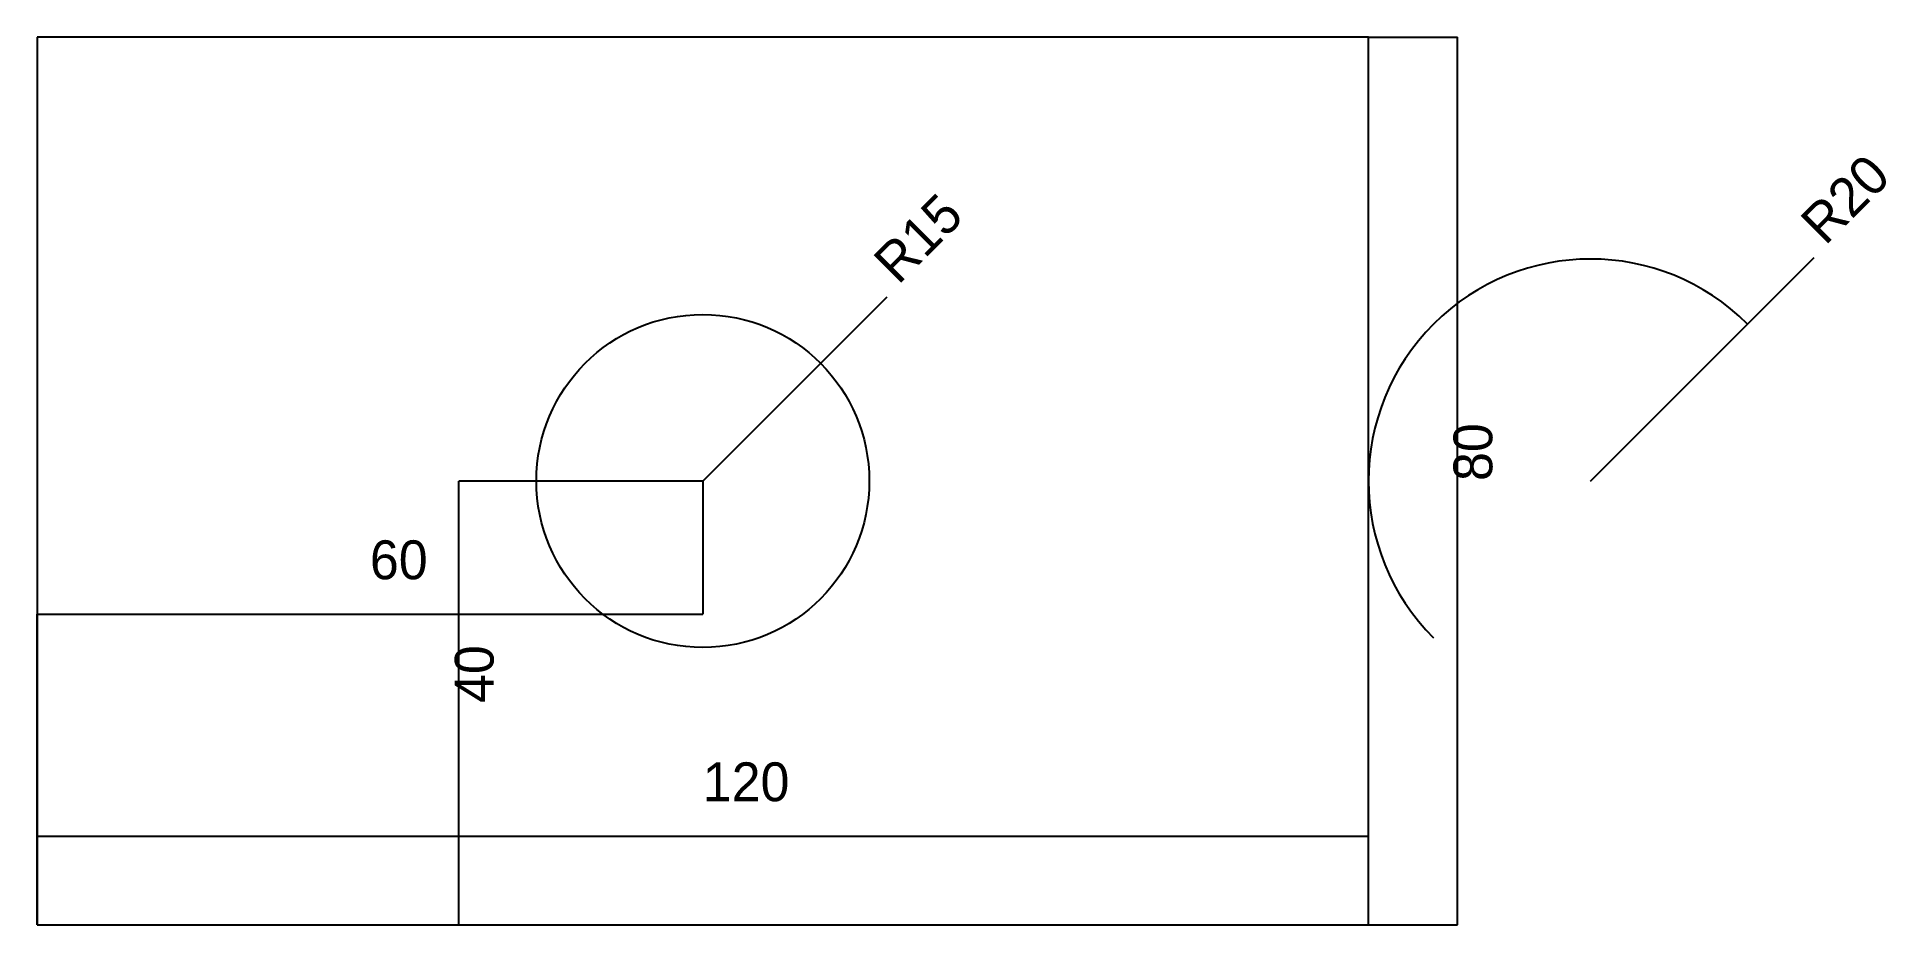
# Model space of a CAD drawing. Extents: x 0 to 167, y 0 to 80.
import ezdxf

# ---------------------------------------------------------------- set-up
doc = ezdxf.new("R2010")
doc.units = 0
doc.layers.get('0').update_dxf_attribs({"linetype": 'CONTINUOUS'})
doc.layers.add('DIM', color=1, linetype='CONTINUOUS')

msp = doc.modelspace()

# ---------------------------------------------------------------- linework, layer by layer
for p, q in [((120, 80), (0, 80)), ((0, 80), (0, 0)), ((120, 0), (120, 80)), ((0, 0), (120, 0))]:
    msp.add_line(p, q)
msp.add_circle((60, 40), 15)
msp.add_arc((140, 40), 20, 45, 225)
at = {"layer": 'DIM'}
for p, q in [((120, 80), (128, 80)), ((128, 0), (128, 80)), ((140, 40), (160.142136, 60.142136)), ((60, 40), (76.606602, 56.606602)), ((60, 40), (38, 40)), ((38, 0), (38, 40)), ((60, 40), (60, 28)), ((0, 0), (0, 28)), ((0, 28), (60, 28)), ((0, 0), (0, 8)), ((0, 8), (120, 8)), ((120, 0), (120, 8)), ((0, 0), (38, 0)), ((120, 0), (128, 0))]:
    msp.add_line(p, q, dxfattribs=at)

# ---------------------------------------------------------------- texts
for s, rotation, p in [('R20', 45, (161.142136, 61.142136)), ('R15', 45, (77.606602, 57.606602)), ('80', 90, (131.15, 40)), ('40', 90, (41.15, 20))]:
    msp.add_text(s, height=3.5, rotation=rotation, dxfattribs=at).set_placement(p)
for s, p in [('60', (30, 31.15)), ('120', (60, 11.15))]:
    msp.add_text(s, height=3.5, dxfattribs=at).set_placement(p)

doc.saveas('drawing.dxf')
